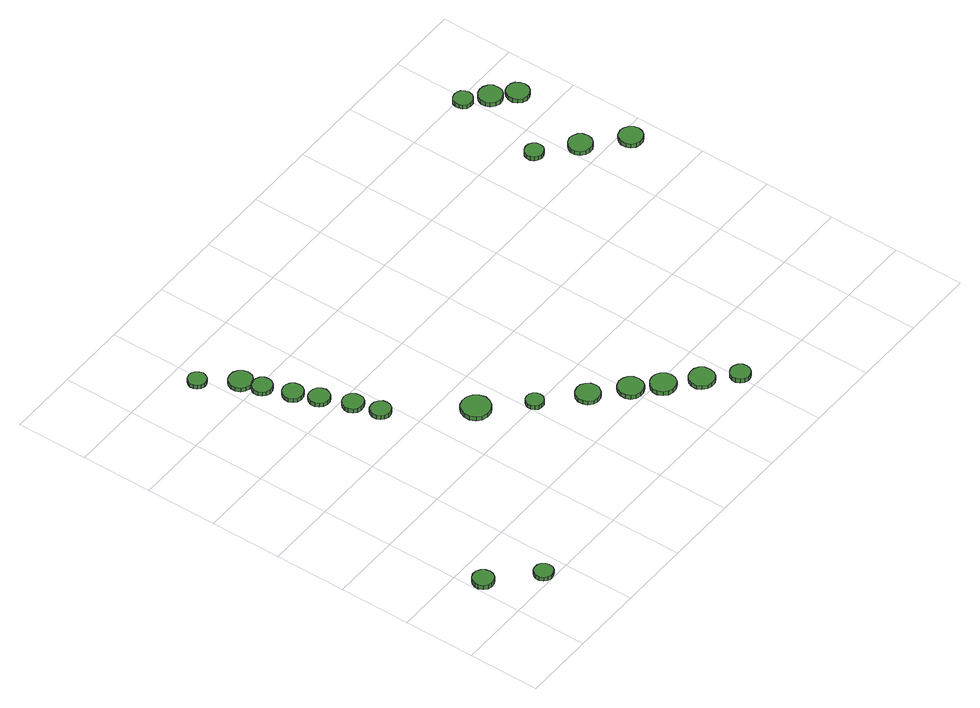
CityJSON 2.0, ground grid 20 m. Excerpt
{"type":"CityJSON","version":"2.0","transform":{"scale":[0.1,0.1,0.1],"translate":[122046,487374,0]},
"CityObjects":{
"tree1":{"type":"SolitaryVegetationObject","attributes":{"function":"something"},"geometry":[{"type":"MultiSurface","lod":"1","boundaries":[[[0,1,2,3,4,5,6,7,8,9,10,11,12,13,14]],[[15,16,17,18,19,20,21,22,23,24,25,26,27,28,29]],[[0,29,28,1]],[[1,28,27,2]],[[2,27,26,3]],[[3,26,25,4]],[[4,25,24,5]],[[5,24,23,6]],[[6,23,22,7]],[[7,22,21,8]],[[8,21,20,9]],[[9,20,19,10]],[[10,19,18,11]],[[11,18,17,12]],[[12,17,16,13]],[[13,16,15,14]],[[14,15,29,0]]]}]},
"tree2":{"type":"SolitaryVegetationObject","attributes":{"function":"something"},"geometry":[{"type":"MultiSurface","lod":"1","boundaries":[[[30,31,32,33,34,35,36,37,38,39,40,41,42,43,44]],[[45,46,47,48,49,50,51,52,53,54,55,56,57,58,59]],[[30,59,58,31]],[[31,58,57,32]],[[32,57,56,33]],[[33,56,55,34]],[[34,55,54,35]],[[35,54,53,36]],[[36,53,52,37]],[[37,52,51,38]],[[38,51,50,39]],[[39,50,49,40]],[[40,49,48,41]],[[41,48,47,42]],[[42,47,46,43]],[[43,46,45,44]],[[44,45,59,30]]]}]},
"tree3":{"type":"SolitaryVegetationObject","attributes":{"function":"something"},"geometry":[{"type":"MultiSurface","lod":"1","boundaries":[[[60,61,62,63,64,65,66,67,68,69,70,71,72,73,74]],[[75,76,77,78,79,80,81,82,83,84,85,86,87,88,89]],[[60,89,88,61]],[[61,88,87,62]],[[62,87,86,63]],[[63,86,85,64]],[[64,85,84,65]],[[65,84,83,66]],[[66,83,82,67]],[[67,82,81,68]],[[68,81,80,69]],[[69,80,79,70]],[[70,79,78,71]],[[71,78,77,72]],[[72,77,76,73]],[[73,76,75,74]],[[74,75,89,60]]]}]},
"tree4":{"type":"SolitaryVegetationObject","attributes":{"function":"something"},"geometry":[{"type":"MultiSurface","lod":"1","boundaries":[[[90,91,92,93,94,95,96,97,98,99,100,101,102,103,104]],[[105,106,107,108,109,110,111,112,113,114,115,116,117,118,119]],[[90,119,118,91]],[[91,118,117,92]],[[92,117,116,93]],[[93,116,115,94]],[[94,115,114,95]],[[95,114,113,96]],[[96,113,112,97]],[[97,112,111,98]],[[98,111,110,99]],[[99,110,109,100]],[[100,109,108,101]],[[101,108,107,102]],[[102,107,106,103]],[[103,106,105,104]],[[104,105,119,90]]]}]},
"tree5":{"type":"SolitaryVegetationObject","attributes":{"function":"something"},"geometry":[{"type":"MultiSurface","lod":"1","boundaries":[[[120,121,122,123,124,125,126,127,128,129,130,131,132,133,134]],[[135,136,137,138,139,140,141,142,143,144,145,146,147,148,149]],[[120,149,148,121]],[[121,148,147,122]],[[122,147,146,123]],[[123,146,145,124]],[[124,145,144,125]],[[125,144,143,126]],[[126,143,142,127]],[[127,142,141,128]],[[128,141,140,129]],[[129,140,139,130]],[[130,139,138,131]],[[131,138,137,132]],[[132,137,136,133]],[[133,136,135,134]],[[134,135,149,120]]]}]},
"tree6":{"type":"SolitaryVegetationObject","attributes":{"function":"something"},"geometry":[{"type":"MultiSurface","lod":"1","boundaries":[[[150,151,152,153,154,155,156,157,158,159,160,161,162,163,164]],[[165,166,167,168,169,170,171,172,173,174,175,176,177,178,179]],[[150,179,178,151]],[[151,178,177,152]],[[152,177,176,153]],[[153,176,175,154]],[[154,175,174,155]],[[155,174,173,156]],[[156,173,172,157]],[[157,172,171,158]],[[158,171,170,159]],[[159,170,169,160]],[[160,169,168,161]],[[161,168,167,162]],[[162,167,166,163]],[[163,166,165,164]],[[164,165,179,150]]]}]},
"tree7":{"type":"SolitaryVegetationObject","attributes":{"function":"something"},"geometry":[{"type":"MultiSurface","lod":"1","boundaries":[[[180,181,182,183,184,185,186,187,188,189,190,191,192,193,194]],[[195,196,197,198,199,200,201,202,203,204,205,206,207,208,209]],[[180,209,208,181]],[[181,208,207,182]],[[182,207,206,183]],[[183,206,205,184]],[[184,205,204,185]],[[185,204,203,186]],[[186,203,202,187]],[[187,202,201,188]],[[188,201,200,189]],[[189,200,199,190]],[[190,199,198,191]],[[191,198,197,192]],[[192,197,196,193]],[[193,196,195,194]],[[194,195,209,180]]]}]},
"tree8":{"type":"SolitaryVegetationObject","attributes":{"function":"something"},"geometry":[{"type":"MultiSurface","lod":"1","boundaries":[[[210,211,212,213,214,215,216,217,218,219,220,221,222,223,224]],[[225,226,227,228,229,230,231,232,233,234,235,236,237,238,239]],[[210,239,238,211]],[[211,238,237,212]],[[212,237,236,213]],[[213,236,235,214]],[[214,235,234,215]],[[215,234,233,216]],[[216,233,232,217]],[[217,232,231,218]],[[218,231,230,219]],[[219,230,229,220]],[[220,229,228,221]],[[221,228,227,222]],[[222,227,226,223]],[[223,226,225,224]],[[224,225,239,210]]]}]},
"tree9":{"type":"SolitaryVegetationObject","attributes":{"function":"something"},"geometry":[{"type":"MultiSurface","lod":"1","boundaries":[[[240,241,242,243,244,245,246,247,248,249,250,251,252,253,254]],[[255,256,257,258,259,260,261,262,263,264,265,266,267,268,269]],[[240,269,268,241]],[[241,268,267,242]],[[242,267,266,243]],[[243,266,265,244]],[[244,265,264,245]],[[245,264,263,246]],[[246,263,262,247]],[[247,262,261,248]],[[248,261,260,249]],[[249,260,259,250]],[[250,259,258,251]],[[251,258,257,252]],[[252,257,256,253]],[[253,256,255,254]],[[254,255,269,240]]]}]},
"tree10":{"type":"SolitaryVegetationObject","attributes":{"function":"something"},"geometry":[{"type":"MultiSurface","lod":"1","boundaries":[[[270,271,272,273,274,275,276,277,278,279,280,281,282,283,284]],[[285,286,287,288,289,290,291,292,293,294,295,296,297,298,299]],[[270,299,298,271]],[[271,298,297,272]],[[272,297,296,273]],[[273,296,295,274]],[[274,295,294,275]],[[275,294,293,276]],[[276,293,292,277]],[[277,292,291,278]],[[278,291,290,279]],[[279,290,289,280]],[[280,289,288,281]],[[281,288,287,282]],[[282,287,286,283]],[[283,286,285,284]],[[284,285,299,270]]]}]},
"tree11":{"type":"SolitaryVegetationObject","attributes":{"function":"something"},"geometry":[{"type":"MultiSurface","lod":"1","boundaries":[[[300,301,302,303,304,305,306,307,308,309,310,311,312,313,314]],[[315,316,317,318,319,320,321,322,323,324,325,326,327,328,329]],[[300,329,328,301]],[[301,328,327,302]],[[302,327,326,303]],[[303,326,325,304]],[[304,325,324,305]],[[305,324,323,306]],[[306,323,322,307]],[[307,322,321,308]],[[308,321,320,309]],[[309,320,319,310]],[[310,319,318,311]],[[311,318,317,312]],[[312,317,316,313]],[[313,316,315,314]],[[314,315,329,300]]]}]},
"tree12":{"type":"SolitaryVegetationObject","attributes":{"function":"something"},"geometry":[{"type":"MultiSurface","lod":"1","boundaries":[[[330,331,332,333,334,335,336,337,338,339,340,341,342,343,344]],[[345,346,347,348,349,350,351,352,353,354,355,356,357,358,359]],[[330,359,358,331]],[[331,358,357,332]],[[332,357,356,333]],[[333,356,355,334]],[[334,355,354,335]],[[335,354,353,336]],[[336,353,352,337]],[[337,352,351,338]],[[338,351,350,339]],[[339,350,349,340]],[[340,349,348,341]],[[341,348,347,342]],[[342,347,346,343]],[[343,346,345,344]],[[344,345,359,330]]]}]},
"tree13":{"type":"SolitaryVegetationObject","attributes":{"function":"something"},"geometry":[{"type":"MultiSurface","lod":"1","boundaries":[[[360,361,362,363,364,365,366,367,368,369,370,371,372,373,374]],[[375,376,377,378,379,380,381,382,383,384,385,386,387,388,389]],[[360,389,388,361]],[[361,388,387,362]],[[362,387,386,363]],[[363,386,385,364]],[[364,385,384,365]],[[365,384,383,366]],[[366,383,382,367]],[[367,382,381,368]],[[368,381,380,369]],[[369,380,379,370]],[[370,379,378,371]],[[371,378,377,372]],[[372,377,376,373]],[[373,376,375,374]],[[374,375,389,360]]]}]},
"tree14":{"type":"SolitaryVegetationObject","attributes":{"function":"something"},"geometry":[{"type":"MultiSurface","lod":"1","boundaries":[[[390,391,392,393,394,395,396,397,398,399,400,401,402,403,404]],[[405,406,407,408,409,410,411,412,413,414,415,416,417,418,419]],[[390,419,418,391]],[[391,418,417,392]],[[392,417,416,393]],[[393,416,415,394]],[[394,415,414,395]],[[395,414,413,396]],[[396,413,412,397]],[[397,412,411,398]],[[398,411,410,399]],[[399,410,409,400]],[[400,409,408,401]],[[401,408,407,402]],[[402,407,406,403]],[[403,406,405,404]],[[404,405,419,390]]]}]},
"tree15":{"type":"SolitaryVegetationObject","attributes":{"function":"something"},"geometry":[{"type":"MultiSurface","lod":"1","boundaries":[[[420,421,422,423,424,425,426,427,428,429,430,431,432,433,434]],[[435,436,437,438,439,440,441,442,443,444,445,446,447,448,449]],[[420,449,448,421]],[[421,448,447,422]],[[422,447,446,423]],[[423,446,445,424]],[[424,445,444,425]],[[425,444,443,426]],[[426,443,442,427]],[[427,442,441,428]],[[428,441,440,429]],[[429,440,439,430]],[[430,439,438,431]],[[431,438,437,432]],[[432,437,436,433]],[[433,436,435,434]],[[434,435,449,420]]]}]},
"tree16":{"type":"SolitaryVegetationObject","attributes":{"function":"something"},"geometry":[{"type":"MultiSurface","lod":"1","boundaries":[[[450,451,452,453,454,455,456,457,458,459,460,461,462,463,464]],[[465,466,467,468,469,470,471,472,473,474,475,476,477,478,479]],[[450,479,478,451]],[[451,478,477,452]],[[452,477,476,453]],[[453,476,475,454]],[[454,475,474,455]],[[455,474,473,456]],[[456,473,472,457]],[[457,472,471,458]],[[458,471,470,459]],[[459,470,469,460]],[[460,469,468,461]],[[461,468,467,462]],[[462,467,466,463]],[[463,466,465,464]],[[464,465,479,450]]]}]},
"tree17":{"type":"SolitaryVegetationObject","attributes":{"function":"something"},"geometry":[{"type":"MultiSurface","lod":"1","boundaries":[[[480,481,482,483,484,485,486,487,488,489,490,491,492,493,494]],[[495,496,497,498,499,500,501,502,503,504,505,506,507,508,509]],[[480,509,508,481]],[[481,508,507,482]],[[482,507,506,483]],[[483,506,505,484]],[[484,505,504,485]],[[485,504,503,486]],[[486,503,502,487]],[[487,502,501,488]],[[488,501,500,489]],[[489,500,499,490]],[[490,499,498,491]],[[491,498,497,492]],[[492,497,496,493]],[[493,496,495,494]],[[494,495,509,480]]]}]},
"tree18":{"type":"SolitaryVegetationObject","attributes":{"function":"something"},"geometry":[{"type":"MultiSurface","lod":"1","boundaries":[[[510,511,512,513,514,515,516,517,518,519,520,521,522,523,524]],[[525,526,527,528,529,530,531,532,533,534,535,536,537,538,539]],[[510,539,538,511]],[[511,538,537,512]],[[512,537,536,513]],[[513,536,535,514]],[[514,535,534,515]],[[515,534,533,516]],[[516,533,532,517]],[[517,532,531,518]],[[518,531,530,519]],[[519,530,529,520]],[[520,529,528,521]],[[521,528,527,522]],[[522,527,526,523]],[[523,526,525,524]],[[524,525,539,510]]]}]},
"tree19":{"type":"SolitaryVegetationObject","attributes":{"function":"something"},"geometry":[{"type":"MultiSurface","lod":"1","boundaries":[[[540,541,542,543,544,545,546,547,548,549,550,551,552,553,554]],[[555,556,557,558,559,560,561,562,563,564,565,566,567,568,569]],[[540,569,568,541]],[[541,568,567,542]],[[542,567,566,543]],[[543,566,565,544]],[[544,565,564,545]],[[545,564,563,546]],[[546,563,562,547]],[[547,562,561,548]],[[548,561,560,549]],[[549,560,559,550]],[[550,559,558,551]],[[551,558,557,552]],[[552,557,556,553]],[[553,556,555,554]],[[554,555,569,540]]]}]},
"tree20":{"type":"SolitaryVegetationObject","attributes":{"function":"something"},"geometry":[{"type":"MultiSurface","lod":"1","boundaries":[[[570,571,572,573,574,575,576,577,578,579,580,581,582,583,584]],[[585,586,587,588,589,590,591,592,593,594,595,596,597,598,599]],[[570,599,598,571]],[[571,598,597,572]],[[572,597,596,573]],[[573,596,595,574]],[[574,595,594,575]],[[575,594,593,576]],[[576,593,592,577]],[[577,592,591,578]],[[578,591,590,579]],[[579,590,589,580]],[[580,589,588,581]],[[581,588,587,582]],[[582,587,586,583]],[[583,586,585,584]],[[584,585,599,570]]]}]},
"tree21":{"type":"SolitaryVegetationObject","attributes":{"function":"something"},"geometry":[{"type":"MultiSurface","lod":"1","boundaries":[[[600,601,602,603,604,605,606,607,608,609,610,611,612,613,614]],[[615,616,617,618,619,620,621,622,623,624,625,626,627,628,629]],[[600,629,628,601]],[[601,628,627,602]],[[602,627,626,603]],[[603,626,625,604]],[[604,625,624,605]],[[605,624,623,606]],[[606,623,622,607]],[[607,622,621,608]],[[608,621,620,609]],[[609,620,619,610]],[[610,619,618,611]],[[611,618,617,612]],[[612,617,616,613]],[[613,616,615,614]],[[614,615,629,600]]]}]},
"tree22":{"type":"SolitaryVegetationObject","attributes":{"function":"something"},"geometry":[{"type":"MultiSurface","lod":"1","boundaries":[[[630,631,632,633,634,635,636,637,638,639,640,641,642,643,644]],[[645,646,647,648,649,650,651,652,653,654,655,656,657,658,659]],[[630,659,658,631]],[[631,658,657,632]],[[632,657,656,633]],[[633,656,655,634]],[[634,655,654,635]],[[635,654,653,636]],[[636,653,652,637]],[[637,652,651,638]],[[638,651,650,639]],[[639,650,649,640]],[[640,649,648,641]],[[641,648,647,642]],[[642,647,646,643]],[[643,646,645,644]],[[644,645,659,630]]]}]}
},
"vertices":[
[61,132,16],[58,144,16],[51,154,16],[41,160,16],[28,161,16],[17,157,16],[8,149,16],[3,138,16],[3,126,16],[8,115,16],[17,106,16],[28,103,16],[41,104,16],[51,110,16],[58,120,16],[58,120,3],[51,110,3],[41,104,3],[28,103,3],[17,106,3],[8,115,3],[3,126,3],[3,138,3],[8,149,3],[17,157,3],[28,161,3],[41,160,3],[51,154,3],[58,144,3],[61,132,3],
[169,27,14],[167,37,14],[161,46,14],[151,51,14],[140,52,14],[130,49,14],[122,42,14],[118,32,14],[118,21,14],[122,11,14],[130,4,14],[140,1,14],[151,2,14],[161,7,14],[167,16,14],[167,16,2],[161,7,2],[151,2,2],[140,1,2],[130,4,2],[122,11,2],[118,21,2],[118,32,2],[122,42,2],[130,49,2],[140,52,2],[151,51,2],[161,46,2],[167,37,2],[169,27,2],
[209,1130,17],[206,1140,17],[200,1149,17],[191,1154,17],[181,1155,17],[171,1152,17],[163,1145,17],[159,1135,17],[159,1125,17],[163,1115,17],[171,1108,17],[181,1105,17],[191,1106,17],[200,1111,17],[206,1120,17],[206,1120,5],[200,1111,5],[191,1106,5],[181,1105,5],[171,1108,5],[163,1115,5],[159,1125,5],[159,1135,5],[163,1145,5],[171,1152,5],[181,1155,5],[191,1154,5],[200,1149,5],[206,1140,5],[209,1130,5],
[291,987,15],[289,998,15],[282,1008,15],[272,1013,15],[260,1015,15],[249,1011,15],[241,1003,15],[236,993,15],[236,981,15],[241,971,15],[249,963,15],[260,959,15],[272,961,15],[282,966,15],[289,976,15],[289,976,2],[282,966,2],[272,961,2],[260,959,2],[249,963,2],[241,971,2],[236,981,2],[236,993,2],[241,1003,2],[249,1011,2],[260,1015,2],[272,1013,2],[282,1008,2],[289,998,2],[291,987,2],
[280,1042,15],[277,1055,15],[269,1066,15],[257,1073,15],[244,1074,15],[231,1070,15],[221,1061,15],[216,1048,15],[216,1035,15],[221,1023,15],[231,1014,15],[244,1009,15],[257,1011,15],[269,1018,15],[277,1028,15],[277,1028,3],[269,1018,3],[257,1011,3],[244,1009,3],[231,1014,3],[221,1023,3],[216,1035,3],[216,1048,3],[221,1061,3],[231,1070,3],[244,1074,3],[257,1073,3],[269,1066,3],[277,1055,3],[280,1042,3],
[321,912,14],[318,924,14],[311,934,14],[301,940,14],[289,941,14],[278,937,14],[269,929,14],[264,918,14],[264,906,14],[269,895,14],[278,887,14],[289,884,14],[301,885,14],[311,891,14],[318,901,14],[318,901,1],[311,891,1],[301,885,1],[289,884,1],[278,887,1],[269,895,1],[264,906,1],[264,918,1],[269,929,1],[278,937,1],[289,941,1],[301,940,1],[311,934,1],[318,924,1],[321,912,1],
[346,849,14],[343,860,14],[336,870,14],[326,876,14],[314,877,14],[302,874,14],[294,866,14],[289,855,14],[289,843,14],[294,832,14],[302,824,14],[314,820,14],[326,821,14],[336,827,14],[343,837,14],[343,837,2],[336,827,2],[326,821,2],[314,820,2],[302,824,2],[294,832,2],[289,843,2],[289,855,2],[294,866,2],[302,874,2],[314,877,2],[326,876,2],[336,870,2],[343,860,2],[346,849,2],
[394,695,20],[392,706,20],[385,715,20],[375,721,20],[363,722,20],[352,719,20],[344,711,20],[339,701,20],[339,689,20],[344,679,20],[352,671,20],[363,667,20],[375,668,20],[385,674,20],[392,684,20],[392,684,7],[385,674,7],[375,668,7],[363,667,7],[352,671,7],[344,679,7],[339,689,7],[339,701,7],[344,711,7],[352,719,7],[363,722,7],[375,721,7],[385,715,7],[392,706,7],[394,695,7],
[377,767,17],[375,779,17],[368,789,17],[357,795,17],[345,796,17],[334,792,17],[325,784,17],[320,773,17],[320,761,17],[325,750,17],[334,742,17],[345,739,17],[357,740,17],[368,746,17],[375,756,17],[375,756,4],[368,746,4],[357,740,4],[345,739,4],[334,742,4],[325,750,4],[320,761,4],[320,773,4],[325,784,4],[334,792,4],[345,796,4],[357,795,4],[368,789,4],[375,779,4],[377,767,4],
[554,507,21],[550,523,21],[540,537,21],[526,545,21],[509,547,21],[493,542,21],[481,531,21],[474,515,21],[474,499,21],[481,483,21],[493,472,21],[509,467,21],[526,469,21],[540,477,21],[550,491,21],[550,491,8],[540,477,8],[526,469,8],[509,467,8],[493,472,8],[481,483,8],[474,499,8],[474,515,8],[481,531,8],[493,542,8],[509,547,8],[526,545,8],[540,537,8],[550,523,8],[554,507,8],
[647,405,16],[645,415,16],[639,423,16],[631,428,16],[621,429,16],[611,426,16],[604,419,16],[600,410,16],[600,400,16],[604,391,16],[611,384,16],[621,381,16],[631,382,16],[639,387,16],[645,395,16],[645,395,3],[639,387,3],[631,382,3],[621,381,3],[611,384,3],[604,391,3],[600,400,3],[600,410,3],[604,419,3],[611,426,3],[621,429,3],[631,428,3],[639,423,3],[645,415,3],[647,405,3],
[756,313,15],[754,327,15],[745,338,15],[734,345,15],[720,346,15],[707,342,15],[696,333,15],[691,320,15],[691,306,15],[696,294,15],[707,284,15],[720,280,15],[734,281,15],[745,288,15],[754,300,15],[754,300,3],[745,288,3],[734,281,3],[720,280,3],[707,284,3],[696,294,3],[691,306,3],[691,320,3],[696,333,3],[707,342,3],[720,346,3],[734,345,3],[745,338,3],[754,327,3],[756,313,3],
[839,240,15],[836,254,15],[828,266,15],[815,273,15],[801,275,15],[787,270,15],[777,260,15],[771,247,15],[771,233,15],[777,220,15],[787,210,15],[801,206,15],[815,207,15],[828,214,15],[836,226,15],[836,226,2],[828,214,2],[815,207,2],[801,206,2],[787,210,2],[777,220,2],[771,233,2],[771,247,2],[777,260,2],[787,270,2],[801,275,2],[815,273,2],[828,266,2],[836,254,2],[839,240,2],
[899,183,14],[896,197,14],[887,209,14],[875,216,14],[860,217,14],[847,213,14],[836,203,14],[830,190,14],[830,176,14],[836,163,14],[847,153,14],[860,149,14],[875,150,14],[887,157,14],[896,169,14],[896,169,1],[887,157,1],[875,150,1],[860,149,1],[847,153,1],[836,163,1],[830,176,1],[830,190,1],[836,203,1],[847,213,1],[860,217,1],[875,216,1],[887,209,1],[896,197,1],[899,183,1],
[972,117,14],[969,131,14],[961,143,14],[949,150,14],[934,151,14],[921,147,14],[910,137,14],[904,124,14],[904,110,14],[910,97,14],[921,87,14],[934,83,14],[949,84,14],[961,91,14],[969,103,14],[969,103,2],[961,91,2],[949,84,2],[934,83,2],[921,87,2],[910,97,2],[904,110,2],[904,124,2],[910,137,2],[921,147,2],[934,151,2],[949,150,2],[961,143,2],[969,131,2],[972,117,2],
[1036,50,14],[1034,61,14],[1027,70,14],[1017,76,14],[1006,77,14],[995,73,14],[987,66,14],[982,55,14],[982,44,14],[987,34,14],[995,26,14],[1006,22,14],[1017,24,14],[1027,29,14],[1034,39,14],[1034,39,1],[1027,29,1],[1017,24,1],[1006,22,1],[995,26,1],[987,34,1],[982,44,1],[982,55,1],[987,66,1],[995,73,1],[1006,77,1],[1017,76,1],[1027,70,1],[1034,61,1],[1036,50,1],
[1362,929,24],[1360,939,24],[1354,948,24],[1345,953,24],[1334,954,24],[1324,951,24],[1316,944,24],[1312,934,24],[1312,923,24],[1316,914,24],[1324,907,24],[1334,903,24],[1345,905,24],[1354,910,24],[1360,918,24],[1360,918,11],[1354,910,11],[1345,905,11],[1334,903,11],[1324,907,11],[1316,914,11],[1312,923,11],[1312,934,11],[1316,944,11],[1324,951,11],[1334,954,11],[1345,953,11],[1354,948,11],[1360,939,11],[1362,929,11],
[1459,851,24],[1456,865,24],[1448,876,24],[1436,882,24],[1423,884,24],[1410,879,24],[1400,870,24],[1394,858,24],[1394,845,24],[1400,832,24],[1410,823,24],[1423,819,24],[1436,820,24],[1448,827,24],[1456,838,24],[1456,838,11],[1448,827,11],[1436,820,11],[1423,819,11],[1410,823,11],[1400,832,11],[1394,845,11],[1394,858,11],[1400,870,11],[1410,879,11],[1423,884,11],[1436,882,11],[1448,876,11],[1456,865,11],[1459,851,11],
[1408,1182,25],[1405,1193,25],[1399,1202,25],[1390,1207,25],[1379,1208,25],[1368,1205,25],[1360,1198,25],[1356,1188,25],[1356,1177,25],[1360,1167,25],[1368,1159,25],[1379,1156,25],[1390,1157,25],[1399,1163,25],[1405,1171,25],[1405,1171,12],[1399,1163,12],[1390,1157,12],[1379,1156,12],[1368,1159,12],[1360,1167,12],[1356,1177,12],[1356,1188,12],[1360,1198,12],[1368,1205,12],[1379,1208,12],[1390,1207,12],[1399,1202,12],[1405,1193,12],[1408,1182,12],
[1555,765,24],[1552,778,24],[1544,789,24],[1532,796,24],[1519,797,24],[1506,793,24],[1496,784,24],[1491,772,24],[1491,758,24],[1496,746,24],[1506,737,24],[1519,733,24],[1532,734,24],[1544,741,24],[1552,752,24],[1552,752,11],[1544,741,11],[1532,734,11],[1519,733,11],[1506,737,11],[1496,746,11],[1491,758,11],[1491,772,11],[1496,784,11],[1506,793,11],[1519,797,11],[1532,796,11],[1544,789,11],[1552,778,11],[1555,765,11],
[1465,1135,25],[1463,1148,25],[1455,1159,25],[1443,1166,25],[1430,1167,25],[1417,1163,25],[1407,1154,25],[1401,1142,25],[1401,1128,25],[1407,1116,25],[1417,1107,25],[1430,1103,25],[1443,1104,25],[1455,1111,25],[1463,1122,25],[1463,1122,12],[1455,1111,12],[1443,1104,12],[1430,1103,12],[1417,1107,12],[1407,1116,12],[1401,1128,12],[1401,1142,12],[1407,1154,12],[1417,1163,12],[1430,1167,12],[1443,1166,12],[1455,1159,12],[1463,1148,12],[1465,1135,12],
[1514,1087,25],[1511,1099,25],[1504,1110,25],[1493,1116,25],[1480,1118,25],[1467,1114,25],[1458,1105,25],[1453,1093,25],[1453,1080,25],[1458,1069,25],[1467,1060,25],[1480,1056,25],[1493,1057,25],[1504,1064,25],[1511,1074,25],[1511,1074,12],[1504,1064,12],[1493,1057,12],[1480,1056,12],[1467,1060,12],[1458,1069,12],[1453,1080,12],[1453,1093,12],[1458,1105,12],[1467,1114,12],[1480,1118,12],[1493,1116,12],[1504,1110,12],[1511,1099,12],[1514,1087,12]
]}
